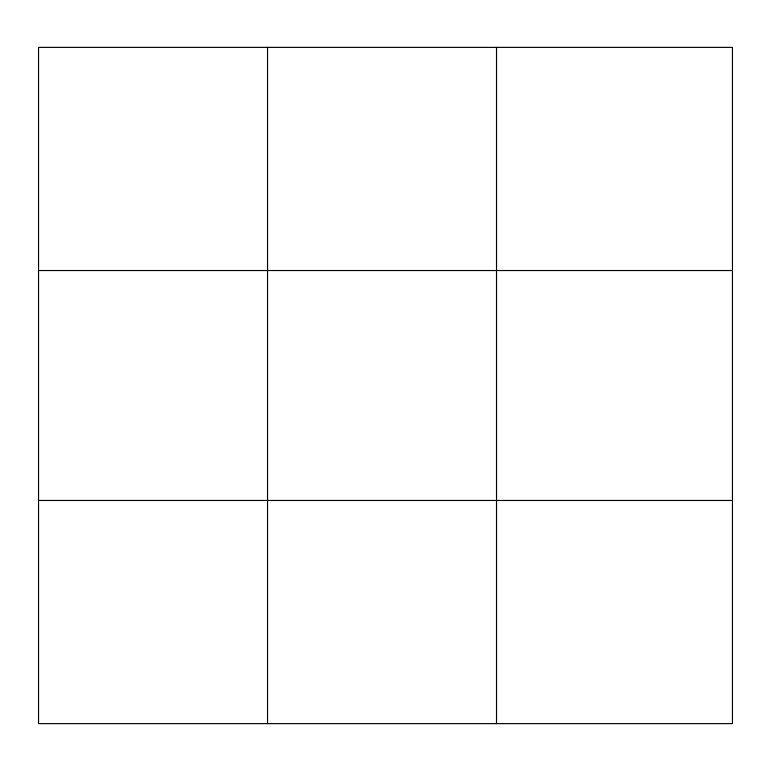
<?xml version="1.0" encoding="UTF-8"?>
<svg xmlns="http://www.w3.org/2000/svg" width="771" height="771" viewBox="0 0 771 771"><rect width="100%" height="100%" fill="white"/><g stroke="black" fill="none" stroke-linecap="round" stroke-linejoin="round"><path stroke-width="1.16" d="M267.537 47.378L267.537 723.622M496.524 47.378L496.524 723.622M38.55 270.534L732.45 270.534M38.55 500.466L732.45 500.466M732.45 649.24L732.45 723.622L38.55 723.622L38.55 47.378L732.45 47.378L732.45 649.24"/></g></svg>
